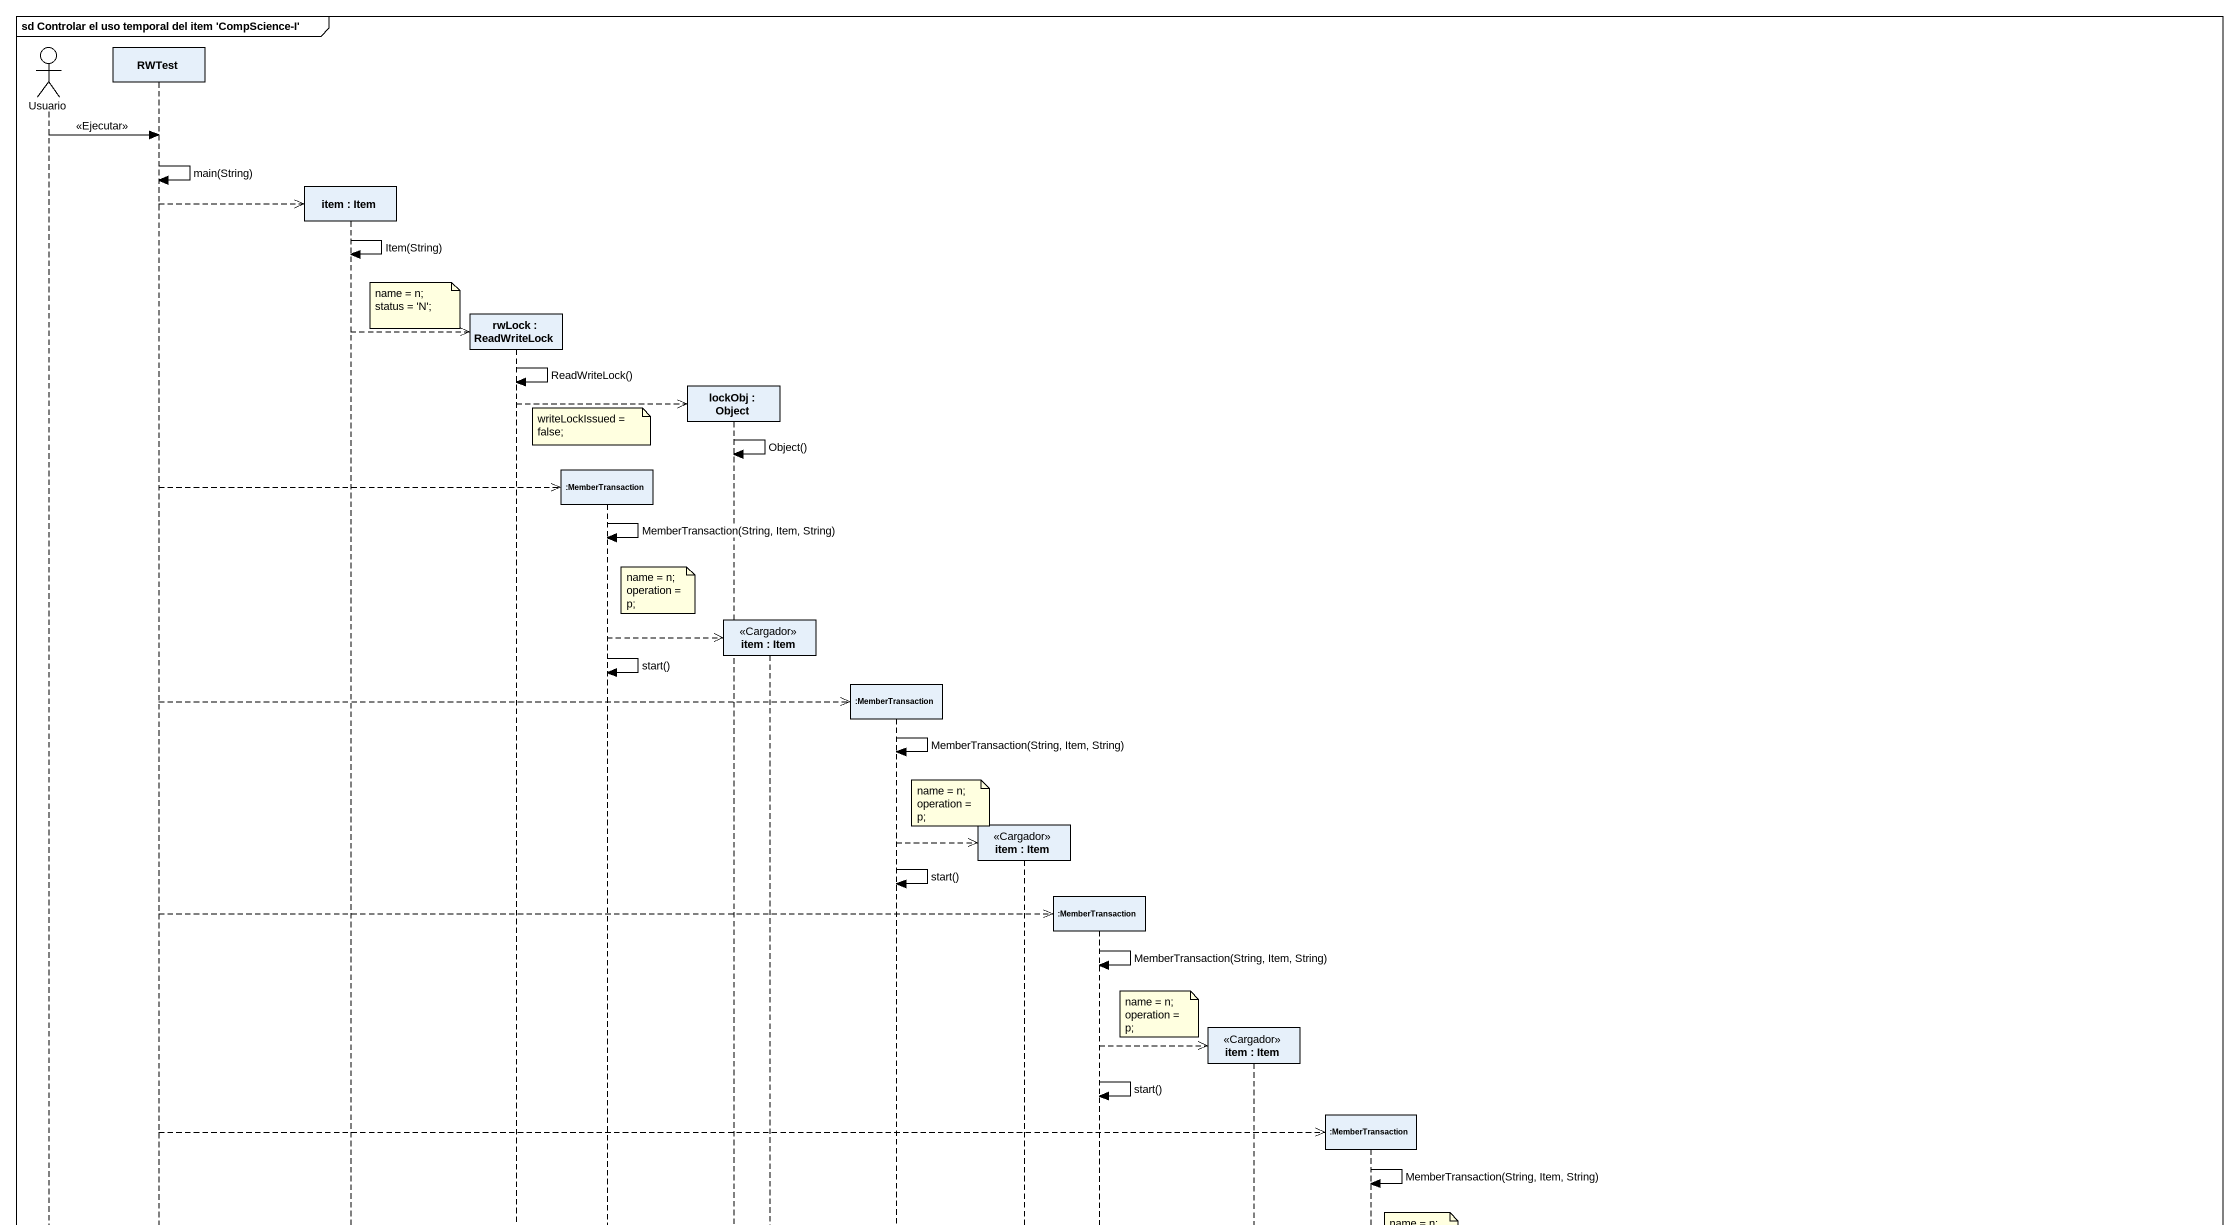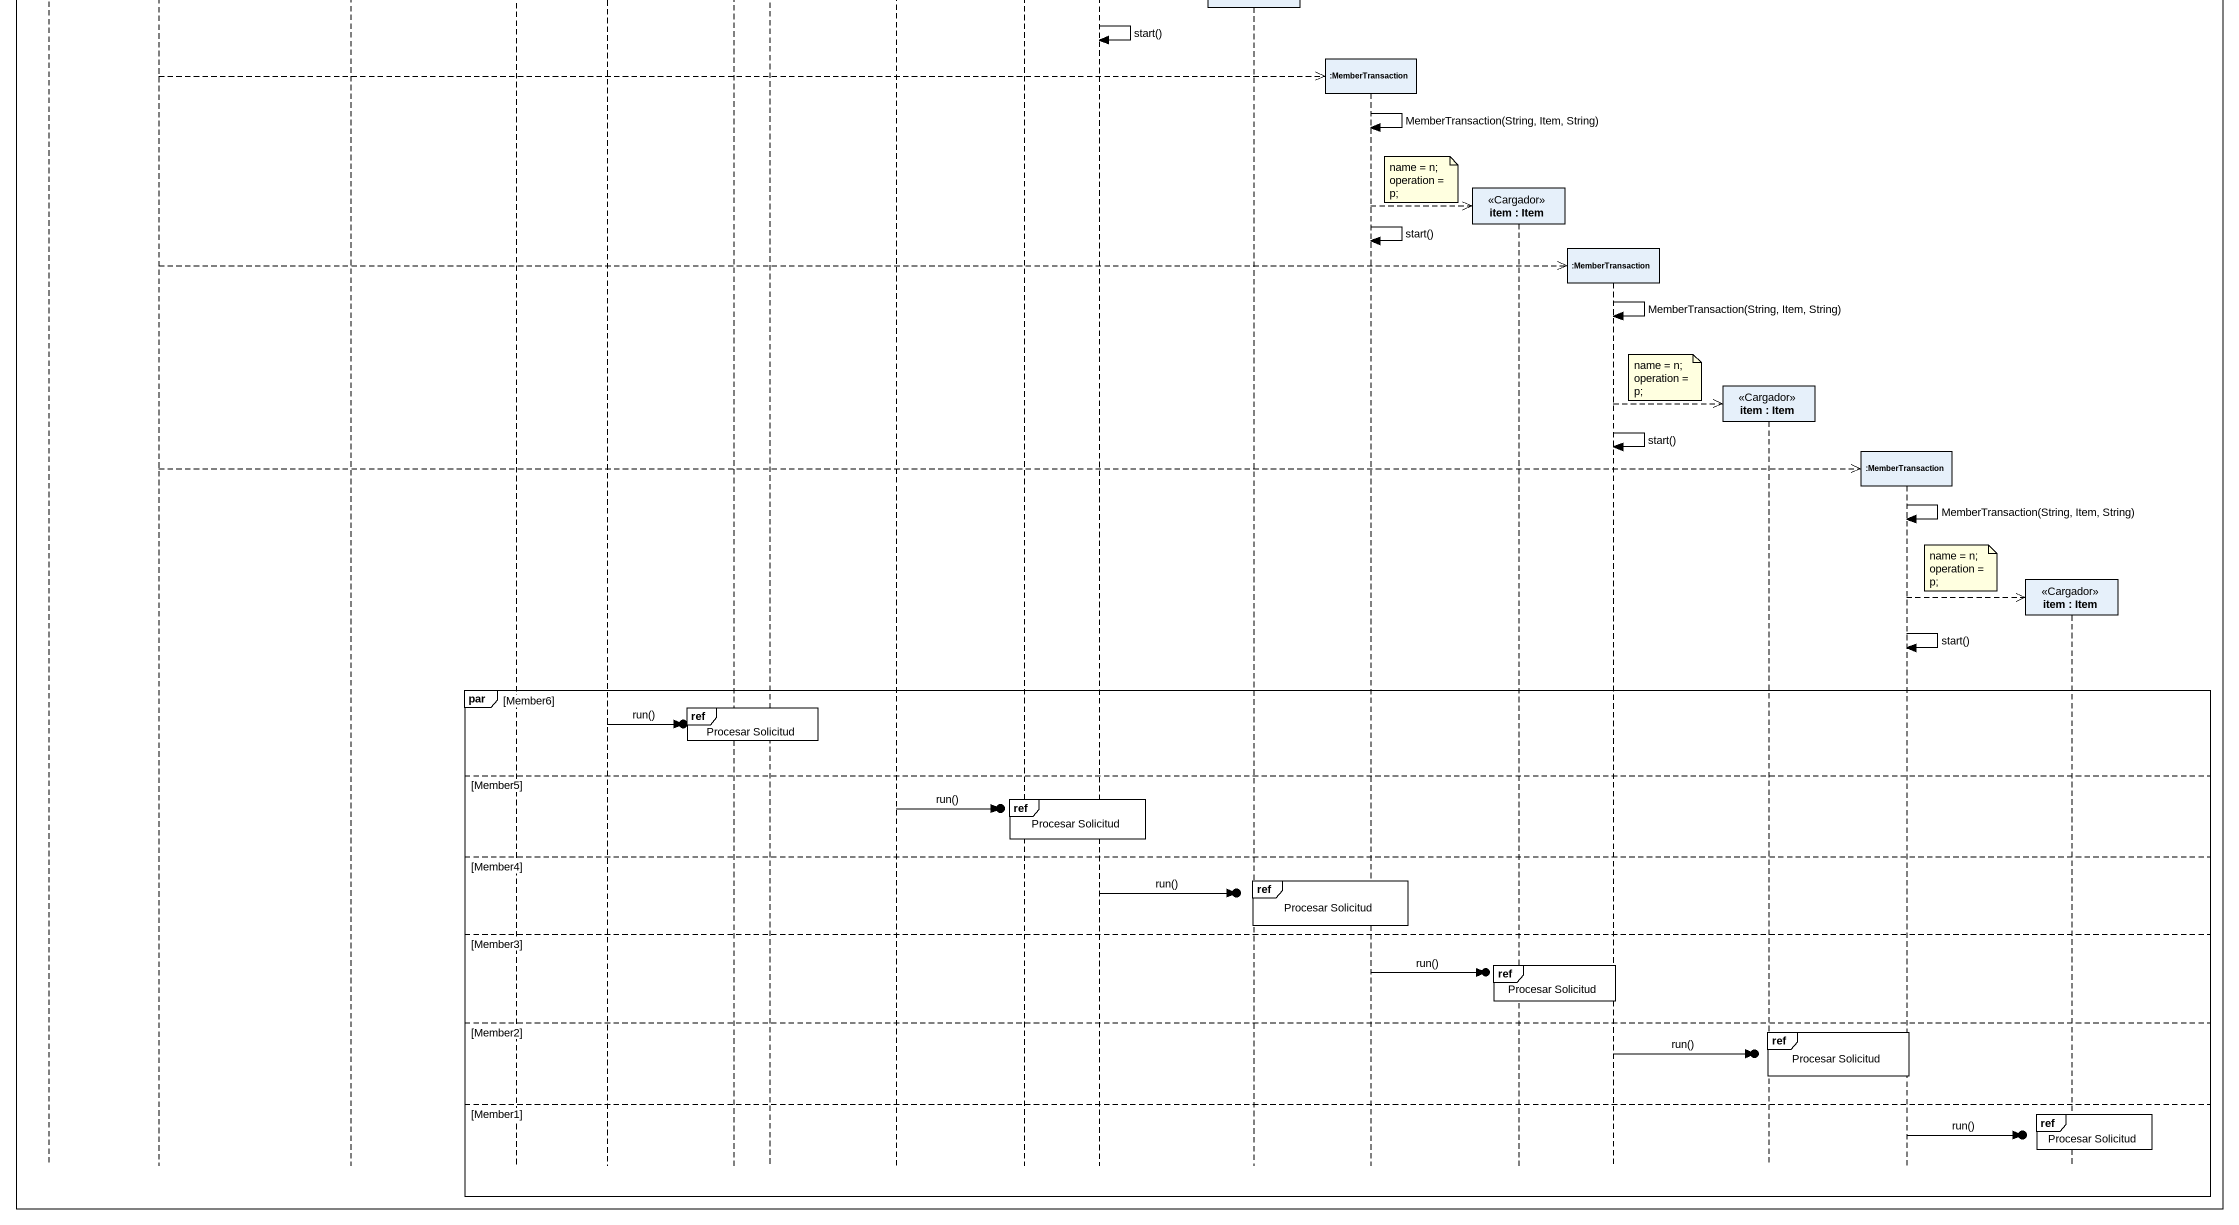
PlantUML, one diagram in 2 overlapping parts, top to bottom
@startuml
mainframe sd Controlar el uso temporal del item 'CompScience-I'
hide footbox
actor Usuario
participant RWTest
participant "item : Item" as item
participant "rwLock : ReadWriteLock" as rwLock
participant ":MemberTransaction" as MemberTransaction
participant "lockObj : Object" as lockObj
participant "item : Item" as item_2 <<Cargador>>
participant ":MemberTransaction" as MemberTransaction_2
participant "item : Item" as item_3 <<Cargador>>
participant ":MemberTransaction" as MemberTransaction_3
participant "item : Item" as item_4 <<Cargador>>
participant ":MemberTransaction" as MemberTransaction_4
participant "item : Item" as item_5 <<Cargador>>
participant ":MemberTransaction" as MemberTransaction_5
participant "item : Item" as item_6 <<Cargador>>
participant ":MemberTransaction" as MemberTransaction_6
participant "item : Item" as item_7 <<Cargador>>

Usuario -> RWTest : <<Ejecutar>>
RWTest -> RWTest : main(String)
RWTest -->> item **
item -> item : Item(String)
note right of item
  name = n;
  status = 'N';
end note
item -->> rwLock **
rwLock -> rwLock : ReadWriteLock()
rwLock -->> lockObj **
note over MemberTransaction : writeLockIssued = false;
lockObj -> lockObj : Object()
RWTest -->> MemberTransaction **
MemberTransaction -> MemberTransaction : MemberTransaction(String, Item, String)
note right of MemberTransaction
  name = n;
  operation = p;
end note
MemberTransaction -->> item_2 **
MemberTransaction -> MemberTransaction : start()
RWTest -->> MemberTransaction_2 **
MemberTransaction_2 -> MemberTransaction_2 : MemberTransaction(String, Item, String)
note right of MemberTransaction_2
  name = n;
  operation = p;
end note
MemberTransaction_2 -->> item_3 **
MemberTransaction_2 -> MemberTransaction_2 : start()
RWTest -->> MemberTransaction_3 **
MemberTransaction_3 -> MemberTransaction_3 : MemberTransaction(String, Item, String)
note right of MemberTransaction_3
  name = n;
  operation = p;
end note
MemberTransaction_3 -->> item_4 **
MemberTransaction_3 -> MemberTransaction_3 : start()
RWTest -->> MemberTransaction_4 **
MemberTransaction_4 -> MemberTransaction_4 : MemberTransaction(String, Item, String)
note right of MemberTransaction_4
  name = n;
  operation = p;
end note
MemberTransaction_4 -->> item_5 **
MemberTransaction_4 -> MemberTransaction_4 : start()
RWTest -->> MemberTransaction_5 **
MemberTransaction_5 -> MemberTransaction_5 : MemberTransaction(String, Item, String)
note right of MemberTransaction_5
  name = n;
  operation = p;
end note
MemberTransaction_5 -->> item_6 **
MemberTransaction_5 -> MemberTransaction_5 : start()
RWTest -->> MemberTransaction_6 **
MemberTransaction_6 -> MemberTransaction_6 : MemberTransaction(String, Item, String)
note right of MemberTransaction_6
  name = n;
  operation = p;
end note
MemberTransaction_6 -->> item_7 **
MemberTransaction_6 -> MemberTransaction_6 : start()
par Member6
  ref over lockObj, item_2 : Procesar Solicitud
  MemberTransaction ->o] : run()
else Member5
  ref over item_3, MemberTransaction_3 : Procesar Solicitud
  MemberTransaction_2 ->o] : run()
else Member4
  ref over item_4, MemberTransaction_4 : Procesar Solicitud
  MemberTransaction_3 ->o] : run()
else Member3
  ref over item_5, MemberTransaction_5 : Procesar Solicitud
  MemberTransaction_4 ->o] : run()
else Member2
  ref over item_6, MemberTransaction_6 : Procesar Solicitud
  MemberTransaction_5 ->o] : run()
else Member1
  ref over item_7 : Procesar Solicitud
  MemberTransaction_6 ->o] : run()
end
@enduml
